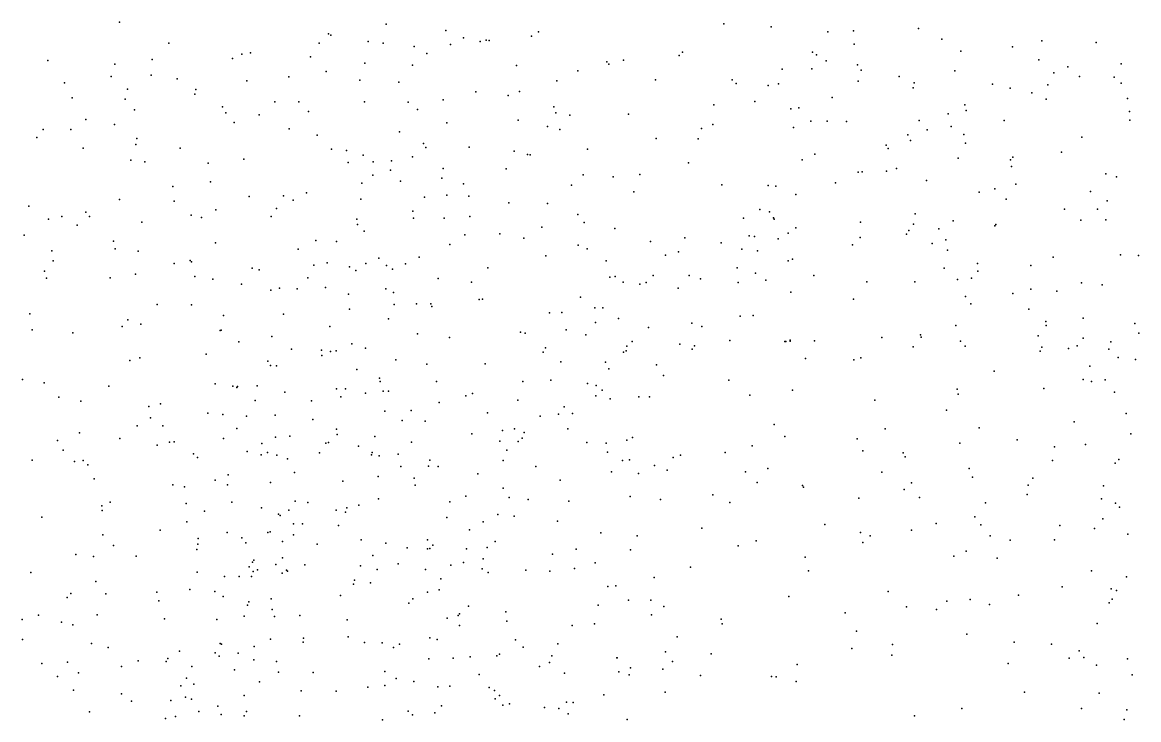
# Model space of a CAD drawing. Header units: metres. Extents: x -25 to 25, y -27.7 to 27.8.
# Drawn here: x 16.424 to 19.198, y -5.191 to -3.458 of the extents above; entities that cross this region are included whole.
import ezdxf

# ---------------------------------------------------------------- set-up
doc = ezdxf.new("R2010")
doc.units = ezdxf.units.M

msp = doc.modelspace()

# ---------------------------------------------------------------- linework, layer by layer
for p in [(16.6653, -3.4575, 7.3795), (17.3281, -3.4617, -5.0437), (18.1672, -3.4616, -6.6842), (17.1847, -3.4861, -9.9552), (17.1904, -3.4891, 14.2573), (17.4761, -3.478, 8.6826), (17.6895, -3.4918, 12.991), (17.7069, -3.481, -6.6887), (18.2844, -3.4691, 3.7272), (18.4254, -3.4814, -8.7053), (18.4894, -3.4787, -5.8778), (18.6507, -3.4726, 2.2236), (16.7878, -3.5095, 15.2467), (17.1611, -3.5096, 3.1933), (17.2836, -3.5055, 13.6704), (17.3204, -3.5091, 13.4158), (17.3978, -3.5179, 13.2029), (17.488, -3.5126, 8.4856), (17.5203, -3.4961, 3.6217), (17.5613, -3.505, 8.1149), (17.5765, -3.5018, -15.6178), (17.5841, -3.5025, 7.7929), (18.4914, -3.5119, -13.0214), (18.709, -3.4991, -5.5244), (18.8845, -3.5185, 13.4554), (18.9571, -3.5038, -5.7393), (19.0927, -3.5075, -5.3304), (16.7467, -3.5502, -4.5881), (16.9458, -3.5475, 14.8483), (16.9695, -3.5368, 7.334), (16.9909, -3.5334, -15.2769), (17.1398, -3.5433, -15.4354), (17.429, -3.5352, 7.4636), (18.0565, -3.5396, -6.3254), (18.0646, -3.5318, -12.1425), (18.3871, -3.5314, -14.0839), (18.3977, -3.5387, -13.5048), (18.7562, -3.529, -11.7761), (18.9499, -3.551, -6.0073), (16.4874, -3.5523, 15.9732), (16.6534, -3.5617, 15.7244), (17.2746, -3.5593, 7.3558), (17.3931, -3.5641, -10.938), (17.6516, -3.5645, 7.9181), (17.8039, -3.5781, -15.5322), (17.8767, -3.5554, 13.0651), (17.8817, -3.5615, 9.0724), (17.9175, -3.5515, -11.7104), (18.312, -3.5738, -12.4369), (18.3862, -3.5733, -8.2389), (18.4216, -3.5533, -12.6616), (18.4995, -3.5631, -13.2619), (18.5088, -3.5763, 9.0889), (18.7415, -3.5778, 3.3306), (19.0224, -3.5685, -6.2165), (19.1548, -3.561, 13.5682), (16.6448, -3.5922, 7.2767), (16.7437, -3.5887, 15.5599), (16.8085, -3.5977, 2.9586), (16.982, -3.6029, -10.6653), (17.0863, -3.5933, 14.5674), (17.1785, -3.5794, 14.3871), (17.2625, -3.6012, -8.33), (17.3595, -3.6062, -6.9368), (17.7522, -3.603, -11.1101), (17.9976, -3.6007, -15.4103), (18.1878, -3.6004, -5.9409), (18.5013, -3.6037, -7.8348), (18.6026, -3.5926, 3.5998), (18.9873, -3.583, -11.9601), (19.0513, -3.592, -4.846), (19.1369, -3.5935, -7.0616), (16.5281, -3.6078, -3.7519), (16.6849, -3.6234, -15.0259), (16.8551, -3.6244, 15.1467), (17.5505, -3.6302, 8.3687), (17.6595, -3.6294, 9.0596), (18.1981, -3.6099, -15.1956), (18.277, -3.6143, -11.6149), (18.3031, -3.6103, -5.7033), (18.6378, -3.6207, -12.0268), (18.6405, -3.6082, -7.5964), (18.8345, -3.611, -11.353), (18.8787, -3.6213, -5.069), (18.9328, -3.6326, 9.0214), (18.9727, -3.6127, 2.0896), (19.1548, -3.6092, -5.7586), (16.5478, -3.6454, -4.1416), (16.6796, -3.6484, -3.5987), (16.8524, -3.636, 7.2434), (17.051, -3.6553, -7.3466), (17.1105, -3.6556, -3.3229), (17.2741, -3.6548, -9.7464), (17.3826, -3.6563, 13.3323), (17.4693, -3.6501, 7.3554), (17.6309, -3.6394, 7.5173), (18.2445, -3.654, 13.2222), (18.4364, -3.6441, -14.6355), (18.9683, -3.6483, -9.9306), (19.1705, -3.6467, -5.9715), (16.7022, -3.675, -3.3423), (16.9215, -3.6675, -3.1007), (16.9293, -3.6826, -3.6092), (17.0123, -3.6878, -10.3808), (17.1348, -3.6793, -10.1073), (17.4055, -3.674, -8.667), (17.7445, -3.6674, 7.8185), (17.7498, -3.6829, -5.3806), (17.7847, -3.6886, -6.1743), (17.9302, -3.6856, -5.5304), (18.1424, -3.6625, 9.1249), (18.334, -3.6723, -5.4523), (18.3534, -3.6703, -12.1297), (18.7245, -3.6854, 2.3769), (18.7663, -3.6626, 2.7606), (18.7691, -3.6766, -7.4155), (19.1752, -3.6789, 8.9234), (16.5819, -3.6994, -5.2185), (16.6524, -3.7117, -4.7019), (16.9498, -3.7064, -2.8592), (17.4783, -3.7071, 8.6226), (17.6562, -3.7007, 3.8664), (17.7292, -3.7164, -10.9024), (18.1398, -3.7114, 3.9255), (18.383, -3.7035, 9.1279), (18.4237, -3.7036, -14.3948), (18.4717, -3.704, -5.2948), (18.6527, -3.7014, 9.0745), (18.7324, -3.7164, -11.2028), (18.864, -3.7013, -4.8743), (19.1758, -3.7008, 2.0249), (16.4595, -3.7441, -4.9449), (16.4754, -3.7244, -15.0432), (16.5439, -3.7242, -4.3502), (17.0871, -3.7223, -2.6129), (17.1563, -3.7383, -6.9911), (17.3609, -3.73, -15.5243), (17.7598, -3.7239, -5.7612), (18.1114, -3.7214, -11.2063), (18.3403, -3.7187, -11.253), (18.624, -3.7375, -12.9244), (18.6727, -3.7245, 13.3601), (18.7636, -3.7367, -12.2333), (19.0568, -3.7431, -11.2432), (16.575, -3.7706, 15.9924), (16.7054, -3.7611, -3.1125), (16.708, -3.7464, -4.969), (16.8161, -3.7706, 15.4872), (17.1919, -3.7726, 3.5), (17.4206, -3.7591, 8.8669), (17.4268, -3.7686, 13.1735), (17.5346, -3.7677, -6.5039), (17.9989, -3.746, -5.3285), (18.1032, -3.7469, 13.1371), (18.5707, -3.7627, -8.731), (18.5754, -3.7714, -12.633), (18.6313, -3.751, -13.1679), (18.7676, -3.7576, -9.1939), (16.6933, -3.7999, 7.124), (16.9741, -3.798, 14.987), (17.2296, -3.7762, 14.2894), (17.2706, -3.7881, -5.0572), (17.393, -3.7917, 13.4614), (17.6457, -3.7779, 7.3916), (17.6788, -3.7863, 12.9504), (17.6861, -3.7868, 9.0889), (17.8281, -3.7733, 7.7406), (18.3618, -3.7992, -14.7815), (18.3931, -3.785, -13.6708), (18.7498, -3.7953, 3.559), (18.8798, -3.7994, 2.8996), (18.8852, -3.7927, -7.2092), (19.0064, -3.78, -4.5969), (16.7282, -3.8044, 15.7687), (16.8858, -3.8074, 15.2156), (17.2333, -3.8064, -8.1777), (17.2958, -3.8047, 13.9766), (17.3385, -3.8255, 7.1683), (17.3414, -3.8019, -8.3914), (17.4694, -3.8208, 12.9965), (17.6258, -3.8221, -6.0618), (18.0793, -3.8072, 9.1495), (18.5714, -3.8278, -13.4248), (18.5962, -3.821, -7.4981), (18.8821, -3.8157, 13.4333), (16.8913, -3.8543, -2.438), (17.2946, -3.8377, 3.6816), (17.3639, -3.8522, 13.7083), (17.4666, -3.8453, 9.0505), (17.8172, -3.8364, 8.0391), (17.8922, -3.842, 3.9878), (17.9585, -3.8359, 13.0631), (18.5012, -3.83, 13.2757), (18.5109, -3.8296, 9.125), (18.671, -3.851, -4.9166), (19.1167, -3.8339, 8.9485), (19.143, -3.8416, -10.0739), (16.7978, -3.866, -3.7245), (17.1297, -3.8811, -3.5452), (17.2671, -3.8571, -6.6994), (17.5202, -3.8593, -6.3), (17.7882, -3.8627, 7.5124), (17.9436, -3.8791, -15.3598), (18.162, -3.8619, -10.99), (18.2773, -3.8633, -5.139), (18.2961, -3.8646, 3.9601), (18.4446, -3.8565, -7.686), (18.8019, -3.8801, -11.0473), (18.8403, -3.8719, -4.7239), (18.893, -3.8601, 3.3133), (19.078, -3.8784, 13.4794), (16.6656, -3.8978, 16.0049), (16.8011, -3.9025, 15.6483), (16.9877, -3.8903, 3.26), (17.0725, -3.8892, -10.2878), (17.097, -3.8999, 14.6867), (17.2649, -3.8976, -9.7986), (17.4236, -3.8919, -5.7002), (17.4791, -3.8876, 8.6362), (17.5333, -3.8899, -5.0936), (17.633, -3.9067, 8.4492), (17.7291, -3.9082, 8.3099), (18.3462, -3.886, 13.1938), (18.8684, -3.8972, -9.6645), (19.1201, -3.9015, -4.3762), (16.4396, -3.915, 7.0373), (16.5819, -3.9294, -2.6242), (16.8433, -3.9374, 15.465), (16.9049, -3.9237, 7.0571), (17.0554, -3.9201, -6.7274), (17.3944, -3.9269, 8.9004), (17.8046, -3.935, -10.7245), (18.2567, -3.9233, 9.2162), (18.2808, -3.9288, -13.9316), (18.6425, -3.9339, -7.2996), (19.0141, -3.9218, -7.052), (19.096, -3.9224, -12.3919), (16.4884, -3.9472, 16.264), (16.522, -3.9405, -4.0187), (16.5597, -3.9618, -6.5048), (16.5906, -3.94, -6.9757), (16.7208, -3.9544, 7.0049), (16.8692, -3.943, -15.2648), (17.0418, -3.9405, -7.6651), (17.2548, -3.9468, -3.0512), (17.2564, -3.9603, -5.5728), (17.3955, -3.9445, -9.3981), (17.4717, -3.9443, -10.6167), (17.5358, -3.9403, -8.4082), (17.7149, -3.9669, 12.8791), (17.8197, -3.9554, -8.509), (18.2164, -3.9443, 13.1109), (18.2903, -3.9438, -8.2604), (18.2923, -3.9468, -7.885), (18.5067, -3.9546, -6.2198), (18.6389, -3.9593, 13.2858), (18.7371, -3.9514, 9.0933), (18.8408, -3.9634, -9.0958), (18.8429, -3.9605, 13.3669), (19.0546, -3.9495, 2.2205), (19.1168, -3.9487, -11.1019), (16.4282, -3.9867, -6.2452), (17.2735, -3.9767, -2.6119), (17.5238, -3.9856, 12.7692), (17.6105, -3.9835, 3.9918), (17.6699, -3.9938, -8.9333), (17.8964, -3.9701, 7.7392), (18.0699, -3.9931, -8.2378), (18.2297, -3.988, -6.2232), (18.2433, -3.9899, -14.1392), (18.3273, -3.9816, -10.9078), (18.346, -3.9688, -8.4658), (18.506, -3.9927, -6.6903), (18.6208, -3.9842, -8.6855), (18.6267, -3.9749, 3.8406), (18.7012, -3.9706, -6.4244), (16.6499, -4.0015, -3.7897), (16.6541, -4.021, 16.1974), (16.9039, -4.0059, -6.6078), (17.1096, -4.0214, 7.0405), (17.1532, -3.9997, -10.0912), (17.2043, -4.0028, 14.4481), (17.4865, -4.0098, 7.1587), (17.8051, -4.0116, 4.0831), (17.8276, -4.0207, 7.4898), (17.9845, -4.0025, -5.0916), (18.1609, -4.0055, -6.4363), (18.2116, -4.0212, -7.6342), (18.3024, -3.9958, -14.3661), (18.4867, -4.0106, 13.2056), (18.6848, -4.0078, -7.0951), (18.719, -3.9982, -6.1516), (16.4969, -4.0259, -2.4571), (16.7115, -4.0261, -2.3815), (16.8405, -4.0493, 3.1566), (17.3099, -4.044, 13.8523), (17.4099, -4.0415, 13.1347), (17.7247, -4.0383, 7.349), (17.8745, -4.0502, -8.1164), (18.0225, -4.0364, 13.0119), (18.0542, -4.0285, -10.7697), (18.2504, -4.0254, -14.9099), (18.3378, -4.0461, -6.832), (18.7228, -4.0242, -6.7086), (18.9852, -4.0417, 2.7631), (19.1529, -4.0356, 8.9409), (19.1973, -4.0369, -3.9618), (16.4787, -4.0763, 16.4158), (16.5005, -4.0507, 6.9267), (16.8014, -4.057, 15.9958), (16.8444, -4.0531, 15.789), (16.9949, -4.069, 15.0085), (17.012, -4.0729, 3.3646), (17.1481, -4.061, -6.3433), (17.1809, -4.0552, -10.5477), (17.2369, -4.0654, 14.2826), (17.2525, -4.0747, -6.0549), (17.2773, -4.0568, 7.0805), (17.329, -4.0619, 3.8208), (17.3437, -4.0713, 13.7014), (17.3761, -4.0576, 13.5212), (17.5802, -4.0678, 8.5945), (18.1999, -4.068, 9.2809), (18.3273, -4.0509, -13.7597), (18.7147, -4.069, -4.716), (18.7972, -4.0569, 3.7193), (18.798, -4.076, -12.524), (18.93, -4.0618, 9.0524), (16.4834, -4.0933, -5.9999), (16.6422, -4.0925, -6.2271), (16.705, -4.0837, -15.5916), (16.8525, -4.0896, -6.366), (16.8973, -4.0958, 15.3403), (17.1334, -4.0931, 14.6785), (17.4574, -4.0944, 9.1356), (17.5397, -4.1036, 12.6709), (17.8834, -4.0909, 7.6238), (17.8972, -4.0892, 8.0652), (17.9166, -4.1035, 7.8846), (17.9744, -4.1045, -7.9241), (17.9911, -4.0871, -8.8927), (18.0813, -4.0873, 4.1642), (18.1088, -4.0952, -6.6606), (18.2024, -4.1045, 13.0296), (18.2456, -4.0813, -7.2848), (18.2717, -4.0987, -7.0527), (18.3904, -4.0867, -4.9457), (18.5221, -4.1025, -10.835), (18.6418, -4.103, -5.9011), (18.7481, -4.0969, -12.9113), (18.7828, -4.0935, -8.774), (19.056, -4.1049, 13.389), (16.9686, -4.1088, -15.3955), (17.0417, -4.1235, -10.3687), (17.0631, -4.1185, -6.1456), (17.1071, -4.1205, -5.8108), (17.1774, -4.1168, -8.0211), (17.2346, -4.1336, -2.3042), (17.3273, -4.1205, -9.5649), (17.3458, -4.1291, 9.0196), (17.958, -4.1083, -15.1917), (18.0537, -4.1187, 9.3025), (18.3333, -4.1285, -5.8689), (18.8857, -4.1318, -9.3423), (18.9297, -4.1213, -9.6101), (18.9944, -4.1259, -6.3691), (19.1077, -4.1101, 2.4051), (16.7586, -4.1593, 16.2905), (16.8438, -4.16, -15.7635), (17.3478, -4.1588, -2.5094), (17.403, -4.1578, 12.923), (17.4391, -4.1574, 8.767), (17.5592, -4.1466, -9.1862), (17.5677, -4.1458, -5.2283), (17.811, -4.1405, 12.8198), (18.4891, -4.1456, 4.0688), (18.7677, -4.1394, 13.2545), (18.7809, -4.1576, 9.1466), (16.4424, -4.1819, -7.1895), (16.9236, -4.1866, 15.7309), (17.0725, -4.1833, -3.4092), (17.2366, -4.1705, -3.2446), (17.4415, -4.1638, 3.9939), (17.7339, -4.1795, 4.2237), (17.7644, -4.1788, -9.0948), (17.8463, -4.1673, -5.1516), (17.866, -4.1677, 8.2301), (18.2078, -4.1881, -14.5329), (18.2397, -4.1862, -10.7067), (18.9254, -4.1709, -5.9651), (16.6716, -4.2137, 3.0994), (16.6862, -4.1976, -15.9787), (16.7183, -4.2081, -7.386), (17.188, -4.2137, 6.998), (17.3335, -4.1951, -2.7406), (17.8484, -4.204, 9.3175), (17.9053, -4.1943, -6.5586), (17.9795, -4.2167, -7.3383), (18.088, -4.2052, -14.2497), (18.1125, -4.2137, -5.0606), (18.7433, -4.2115, -13.1216), (18.9676, -4.2014, 13.3065), (18.9679, -4.211, 9.0679), (19.0603, -4.1931, 3.009), (19.1889, -4.2066, 13.3797), (16.4481, -4.2223, -16.0445), (16.5492, -4.2297, 6.8142), (16.9152, -4.2241, 16.1204), (16.9175, -4.2227, 15.5345), (17.0438, -4.2385, 6.9417), (17.4062, -4.2323, 7.0978), (17.4852, -4.2414, -7.8923), (17.6619, -4.2277, 9.2906), (17.6731, -4.2302, 12.6458), (17.7754, -4.2222, -7.8314), (17.8238, -4.2346, -10.5886), (18.5597, -4.2408, -8.8469), (18.656, -4.2343, 9.2477), (18.6579, -4.2404, 13.1369), (18.9481, -4.2372, -8.8386), (19.0599, -4.2429, -5.7409), (19.1981, -4.2306, -3.669), (16.9619, -4.2516, 15.955), (17.0924, -4.2701, 14.7826), (17.167, -4.2725, -9.8585), (17.243, -4.2568, 14.1028), (17.2764, -4.2677, -5.5017), (17.7242, -4.2665, 7.339), (17.9258, -4.2626, 7.8479), (17.9391, -4.2514, -6.9835), (18.0576, -4.2574, 12.8602), (18.0886, -4.2702, 4.3401), (18.0946, -4.2616, -9.0271), (18.1821, -4.2485, -13.8086), (18.3189, -4.2511, 12.966), (18.3208, -4.2515, -8.926), (18.3316, -4.248, 9.3461), (18.3321, -4.2503, 4.2458), (18.3927, -4.2492, -13.693), (18.6377, -4.2643, -13.4211), (18.7556, -4.25, -10.8169), (18.767, -4.263, -5.677), (18.9576, -4.2648, -5.5532), (19.024, -4.2683, -3.9869), (19.0456, -4.2616, -10.9248), (19.1237, -4.27, -6.6203), (19.1289, -4.2522, -5.4211), (16.6909, -4.2987, 6.8129), (16.716, -4.2918, 16.501), (16.8804, -4.2822, 6.8878), (17.0342, -4.3, -15.9031), (17.1681, -4.2856, -15.4857), (17.1899, -4.2761, 14.5933), (17.204, -4.2747, -15.2749), (17.3519, -4.297, -10.4701), (17.7182, -4.2779, 8.5384), (17.918, -4.2773, -15.0239), (17.9245, -4.2746, 8.0437), (18.3702, -4.2935, -4.9148), (18.4906, -4.2963, 12.99), (18.5077, -4.292, -10.6989), (18.9531, -4.2752, -4.2391), (19.1473, -4.2907, 8.9918), (19.1898, -4.2957, -5.9501), (17.0405, -4.3104, -2.151), (17.0552, -4.312, 3.5074), (17.2548, -4.3211, -7.8161), (17.429, -4.3074, 9.2159), (17.5737, -4.3069, -10.4902), (17.7621, -4.3018, -6.2252), (17.8733, -4.3029, 7.5838), (17.8816, -4.3187, 8.2671), (17.9999, -4.3091, 9.4132), (18.8391, -4.3247, 13.1771), (19.0771, -4.3124, -9.6195), (16.424, -4.3458, 6.7746), (16.4778, -4.354, -3.819), (17.3116, -4.3424, -2.9216), (17.3133, -4.3503, 13.3049), (17.4529, -4.3509, -2.4104), (17.6679, -4.3503, -15.011), (17.7371, -4.3473, -6.5404), (17.8287, -4.3554, 9.4283), (18.0172, -4.3356, -13.9076), (18.1796, -4.3471, -5.6912), (19.0601, -4.3458, 13.2575), (19.081, -4.3508, -9.1425), (19.1148, -4.346, 3.1791), (16.639, -4.362, -5.8604), (16.9027, -4.3566, 16.3427), (16.9466, -4.3621, -7.7875), (16.9566, -4.3657, 15.051), (16.9582, -4.3629, 15.4805), (17.0073, -4.3613, 15.681), (17.0764, -4.3768, -3.2995), (17.2044, -4.369, -3.1058), (17.2268, -4.3689, -9.6511), (17.2769, -4.3795, 13.5471), (17.3205, -4.3744, 9.1125), (17.334, -4.3742, 12.8796), (17.5422, -4.3802, -5.4031), (17.8496, -4.3607, -9.2016), (17.8645, -4.3718, -5.9029), (18.3378, -4.3717, 12.8431), (18.7474, -4.3697, 9.2467), (18.7495, -4.3823, 4.0306), (18.9625, -4.3679, 9.1057), (19.1379, -4.3771, -8.8574), (16.5143, -4.3898, -16.3878), (16.5688, -4.3997, 16.7969), (16.7674, -4.4062, -17.2385), (17.002, -4.3979, 6.8956), (17.1422, -4.399, 14.6865), (17.2156, -4.3885, -15.7357), (17.4597, -4.4026, -9.3323), (17.5259, -4.3866, 4.3007), (17.6554, -4.397, 7.278), (17.8489, -4.3863, -14.2472), (17.885, -4.3934, -14.8278), (17.9558, -4.3885, -14.4781), (17.9827, -4.3884, 12.6928), (18.2319, -4.3842, 9.4235), (18.5427, -4.397, 9.319), (16.7377, -4.4128, -7.6307), (16.8846, -4.4293, -2.0682), (16.9223, -4.4327, 15.3085), (16.9812, -4.4367, -10.1391), (17.0523, -4.4345, 15.8367), (17.3248, -4.4243, -1.9668), (17.39, -4.4223, 8.8328), (17.5795, -4.4287, 12.4456), (17.7103, -4.4365, -7.5347), (17.7564, -4.4321, -5.3445), (17.7707, -4.4138, -7.0603), (17.7909, -4.43, 7.4508), (18.7205, -4.4217, -5.2947), (19.1673, -4.43, -4.8964), (16.7088, -4.461, -16.9432), (16.7422, -4.4411, -16.347), (16.7731, -4.461, 16.6351), (17.1453, -4.4452, -17.402), (17.3678, -4.4472, 7.0462), (17.425, -4.4489, -2.6391), (18.2921, -4.4573, 4.4235), (18.8016, -4.466, -12.6403), (19.0378, -4.4507, 3.5458), (16.566, -4.4782, 17.061), (16.6664, -4.492, 16.9037), (16.9234, -4.4922, 16.4393), (16.9564, -4.4677, -5.7907), (17.0532, -4.4888, 16.0552), (17.0888, -4.4862, -1.8987), (17.2043, -4.4694, 14.171), (17.2059, -4.4821, 14.4292), (17.2997, -4.4871, -5.5954), (17.5411, -4.481, 7.171), (17.6171, -4.4721, 9.4531), (17.6465, -4.4681, -14.8055), (17.6663, -4.4913, -6.709), (17.6712, -4.4777, 4.4634), (17.7794, -4.468, -14.5679), (17.9402, -4.4898, -5.7288), (18.3186, -4.4877, -10.5635), (18.4984, -4.4927, 12.7557), (18.5682, -4.4685, -9.0217), (19.1783, -4.4805, 13.2051), (16.5115, -4.4971, -17.5241), (16.5248, -4.5212, -7.8494), (16.7592, -4.5086, -16.7107), (16.7897, -4.5012, 3.316), (16.8012, -4.5003, -3.4491), (17.019, -4.5043, 16.2096), (17.178, -4.5039, -17.0092), (17.1844, -4.5026, 13.7509), (17.2593, -4.5113, 4.1505), (17.391, -4.5012, -15.0574), (17.6102, -4.4993, -6.3893), (17.6281, -4.5212, -6.115), (17.6558, -4.4997, -9.2776), (17.827, -4.5025, -13.9157), (17.8744, -4.5042, 4.5398), (17.9264, -4.4963, 8.173), (18.2375, -4.5104, 12.6393), (18.7537, -4.5041, -10.7057), (18.8958, -4.496, -8.9426), (18.9888, -4.5128, -10.8475), (19.0659, -4.5075, 9.0889), (16.4484, -4.5462, 3.1197), (16.5534, -4.5495, -5.9467), (16.5748, -4.5467, 17.2267), (16.8489, -4.5303, -10.3466), (16.8592, -4.5395, 6.8013), (16.9821, -4.5248, 15.4474), (17.0176, -4.5327, -10.4806), (17.0331, -4.5267, 3.5879), (17.0562, -4.5334, 15.7043), (17.0825, -4.5427, -17.6582), (17.1624, -4.528, 14.013), (17.2912, -4.5329, 9.1711), (17.2932, -4.527, -1.6576), (17.3108, -4.5353, -9.4112), (17.3575, -4.5311, -15.4497), (17.4363, -4.546, -10.434), (17.6183, -4.5472, 8.6759), (17.8781, -4.5265, 8.367), (17.9151, -4.5469, 12.5249), (17.9326, -4.5453, 7.9457), (18.0409, -4.5397, -13.7605), (18.0594, -4.5334, 12.5818), (18.1706, -4.5267, -5.5602), (18.5126, -4.5226, -4.7985), (18.6131, -4.5282, -13.1451), (18.6178, -4.5379, -12.7818), (18.9842, -4.5466, -3.9594), (19.1487, -4.5449, 3.2556), (16.5864, -4.5574, -3.6291), (17.1002, -4.577, 3.9146), (17.364, -4.5618, -15.6614), (17.4332, -4.5609, 9.3701), (17.4573, -4.562, -7.5875), (17.6997, -4.5622, 12.442), (17.888, -4.5748, 7.6955), (17.9948, -4.5595, -5.3095), (18.0264, -4.5714, -9.2334), (18.2206, -4.5754, 9.4599), (18.2764, -4.5672, -5.0759), (18.5595, -4.5762, 9.3243), (18.777, -4.5668, 12.8844), (19.1398, -4.5538, -12.6713), (16.6024, -4.5922, -17.7324), (16.9031, -4.5958, 15.1582), (16.9356, -4.583, 14.9764), (17.0403, -4.6017, -7.6465), (17.2203, -4.5985, 13.3843), (17.3081, -4.5867, 12.4072), (17.3973, -4.5911, -17.1421), (17.5559, -4.5804, -5.5107), (17.7606, -4.5961, -5.843), (17.9548, -4.5794, -10.4728), (18.2503, -4.6016, -13.6047), (18.6335, -4.6023, 4.2745), (18.7852, -4.5881, 4.0913), (18.9354, -4.5908, 9.1861), (16.7978, -4.6077, -7.7595), (16.8264, -4.6123, 16.752), (16.9337, -4.6076, -9.9061), (17.4001, -4.6082, 7.0581), (17.6187, -4.6155, -6.9518), (18.1396, -4.632, 4.5927), (18.3629, -4.6092, 9.3896), (18.3651, -4.6135, -9.1587), (18.6153, -4.6191, -5.056), (18.9208, -4.6319, 3.8995), (18.9231, -4.6079, 12.9306), (19.1103, -4.61, 13.0401), (16.6211, -4.6601, 3.2563), (16.6416, -4.6507, 6.7428), (16.8305, -4.6542, 16.9426), (16.9442, -4.6506, 15.3484), (17.1015, -4.6478, -3.1365), (17.1329, -4.6511, 13.6014), (17.2599, -4.6578, -17.7052), (17.309, -4.6421, 8.9608), (17.4864, -4.6501, 12.3749), (17.5259, -4.6358, 7.1554), (17.6335, -4.6391, 7.2676), (17.681, -4.644, -14.0233), (17.7823, -4.6478, 8.5253), (17.934, -4.6368, 8.0897), (18.0096, -4.644, 9.5466), (18.182, -4.6517, -5.2692), (18.5028, -4.641, -10.5635), (18.6531, -4.6389, -4.621), (18.8176, -4.6521, 12.7183), (19.1059, -4.6419, -3.8143), (19.1404, -4.6532, -10.9495), (16.4722, -4.6881, 17.4972), (16.622, -4.6716, -1.7255), (16.8766, -4.6729, -1.6874), (17.0178, -4.6647, 16.353), (17.0607, -4.6807, 13.9747), (17.0641, -4.6839, 16.1523), (17.0862, -4.6705, 15.9234), (17.2039, -4.6706, -16.14), (17.2272, -4.6754, 12.9149), (17.23, -4.6647, 12.7416), (17.4783, -4.6887, -2.5581), (17.6051, -4.6815, -10.4205), (17.6457, -4.6851, -14.3597), (18.791, -4.6867, -9.0757), (19.1507, -4.6634, 9.0947), (16.8324, -4.6994, 3.3935), (17.0973, -4.7046, -16.6673), (17.1201, -4.7041, 6.8986), (17.2097, -4.7085, 12.4909), (17.5687, -4.6998, -7.2353), (17.7535, -4.6979, 9.656), (18.1124, -4.7154, 12.4418), (18.4182, -4.7061, -5.2344), (18.6952, -4.7033, 12.5298), (18.8058, -4.7071, -4.3377), (19.0018, -4.7089, 12.8125), (19.0885, -4.7163, -4.6304), (19.1094, -4.692, 3.4499), (16.6241, -4.7321, -10.509), (16.7663, -4.7202, 17.224), (16.8608, -4.7412, -5.9294), (16.9324, -4.726, 16.6705), (16.9692, -4.739, 14.7674), (17.0338, -4.7261, 13.7381), (17.0397, -4.7244, -16.4555), (17.0975, -4.7317, 4.0962), (17.5348, -4.719, -6.3184), (17.8615, -4.7269, 7.6342), (17.9521, -4.7343, -13.6863), (18.5066, -4.7256, -12.6946), (18.5312, -4.734, 12.4436), (18.6333, -4.72, 9.3052), (18.8289, -4.7341, -4.6997), (19.1712, -4.73, 12.9102), (16.6504, -4.7585, 17.4057), (16.8572, -4.768, 14.9152), (16.8598, -4.7549, 15.2134), (16.9794, -4.7513, -10.5378), (17.0704, -4.7485, 14.1751), (17.1565, -4.7553, 13.1256), (17.2657, -4.7443, -2.8438), (17.327, -4.7527, 12.3862), (17.3804, -4.7643, -16.8534), (17.4306, -4.7665, -15.1746), (17.4308, -4.7444, 9.5177), (17.4367, -4.7655, -17.6449), (17.4438, -4.7579, -15.3934), (17.5274, -4.7665, 9.6409), (17.5786, -4.7635, -2.0448), (17.5988, -4.748, -14.5733), (17.7998, -4.7676, -5.7079), (17.9348, -4.7695, 8.3104), (18.2026, -4.7589, -10.4315), (18.2476, -4.7465, -13.4489), (18.5125, -4.7509, 4.4523), (18.8788, -4.7452, 9.2506), (18.9891, -4.7444, -4.0998), (16.5565, -4.7806, -10.796), (16.6002, -4.7858, -7.8942), (16.7066, -4.7848, -10.1036), (16.9993, -4.7945, -3.2572), (17.0702, -4.7888, -5.8454), (17.2948, -4.7833, 9.0255), (17.5686, -4.7913, -1.7113), (17.7415, -4.7798, 7.4191), (18.3695, -4.7875, -13.1303), (18.7389, -4.7847, -12.627), (18.7691, -4.7723, 4.206), (18.8465, -4.7901, 12.4122), (16.4446, -4.8256, 17.6027), (16.8585, -4.8243, -1.4222), (16.9877, -4.8114, 14.0194), (16.996, -4.7998, 3.9129), (16.9975, -4.8226, 16.45), (17.0083, -4.8188, 14.5858), (17.0535, -4.8058, 14.3336), (17.0692, -4.8272, -1.3195), (17.0804, -4.8197, 13.3052), (17.0824, -4.8219, -9.3163), (17.1259, -4.806, 12.8108), (17.2641, -4.8088, 6.9527), (17.3055, -4.818, 9.4291), (17.3581, -4.8038, -5.6913), (17.426, -4.8177, -7.4128), (17.4883, -4.8071, 7.1216), (17.5205, -4.8009, -6.5343), (17.5667, -4.8164, -5.5838), (17.5817, -4.8253, -17.3949), (17.6749, -4.8197, 9.7281), (17.7344, -4.8222, -14.1762), (17.7957, -4.8151, 8.6108), (17.847, -4.8014, 12.4008), (18.0843, -4.8119, -5.4321), (18.3774, -4.8211, 12.3834), (19.0809, -4.8213, -12.6818), (16.6064, -4.848, -10.303), (16.9264, -4.8354, 17.0266), (16.9625, -4.8353, 6.8279), (16.9932, -4.8356, 13.5956), (17.2467, -4.8548, -17.8522), (17.2491, -4.8442, 9.2349), (17.2888, -4.8509, 4.3918), (17.4635, -4.8416, 12.3839), (17.9937, -4.8375, 8.1083), (19.1679, -4.8363, 12.4822), (16.5444, -4.8777, -18.0529), (16.6314, -4.8783, -9.9213), (16.7583, -4.874, 15.0054), (16.8399, -4.868, -10.7051), (16.9021, -4.8725, -18.0071), (17.2146, -4.8828, -16.6168), (17.4306, -4.8743, -1.3419), (17.4597, -4.8689, -14.9594), (17.8785, -4.8603, -9.2779), (17.8991, -4.8584, 8.4675), (18.5756, -4.8724, 12.3273), (18.8992, -4.8821, -9.1118), (19.0076, -4.8611, 12.2607), (19.1297, -4.866, -3.9654), (19.1433, -4.87, -8.9337), (16.5355, -4.8873, -1.3466), (16.7632, -4.8955, -9.3735), (16.9228, -4.8848, 13.8468), (16.9833, -4.9067, 14.4487), (16.987, -4.8986, 16.6251), (17.0418, -4.8913, 15.6679), (17.3839, -4.9016, -9.2539), (17.3942, -4.891, 9.5912), (17.5326, -4.909, 9.7491), (17.8544, -4.9069, 9.6867), (17.9306, -4.8944, 7.778), (17.9861, -4.8944, 12.3805), (18.018, -4.9104, -10.3632), (18.329, -4.8848, -9.272), (18.7211, -4.8969, -10.6286), (18.779, -4.8924, 9.2855), (18.8272, -4.9053, -4.5263), (19.1251, -4.901, -4.5039), (19.1325, -4.8917, 9.2), (16.4636, -4.9317, -8.307), (16.6094, -4.9311, 3.2766), (16.9752, -4.9338, 13.2783), (17.0449, -4.9172, 12.613), (17.0506, -4.9352, 16.1216), (17.1134, -4.9324, 4.2257), (17.5071, -4.9321, 8.9202), (17.5104, -4.9284, -6.8327), (17.6252, -4.923, -5.9404), (17.987, -4.9303, -13.4636), (18.4683, -4.9257, -10.4558), (18.6207, -4.911, 9.3082), (18.6955, -4.9175, -9.2476), (16.4237, -4.9419, -8.9566), (16.5209, -4.9486, -9.4766), (16.5496, -4.9554, -9.2378), (16.777, -4.9407, -1.2381), (16.9074, -4.9426, 3.5643), (17.2311, -4.9429, -10.4536), (17.4798, -4.9392, -7.2226), (17.5104, -4.9572, -2.3474), (17.6276, -4.9462, -1.8598), (17.7903, -4.9572, 8.6827), (17.8455, -4.9531, -14.0408), (18.1607, -4.9414, -13.1525), (18.1629, -4.9531, -12.8376), (19.0946, -4.9525, 3.6878), (16.4243, -4.9919, -11.038), (17.0401, -4.9909, 15.8445), (17.1225, -4.9888, -9.1774), (17.2337, -4.9851, -5.8097), (17.4363, -4.9875, -15.8453), (17.4548, -4.9924, -17.7266), (17.6492, -4.9926, -17.2285), (18.0513, -4.9853, 8.157), (18.4971, -4.9711, 4.5473), (18.7711, -4.9789, 4.2947), (16.5954, -5.0019, 17.5574), (16.6368, -5.0122, -6.0455), (16.8142, -5.0214, 17.3608), (16.9157, -5.0018, 6.8349), (16.9189, -5.0037, 13.1171), (17.0002, -5.0097, 16.7534), (17.1219, -4.9987, 6.9062), (17.2737, -4.9999, 12.4176), (17.3184, -5, -2.6988), (17.3463, -5.0117, -16.0604), (17.3609, -5.0035, 9.069), (17.6681, -5.0108, 8.8201), (17.7545, -5.0026, 9.8278), (18.4853, -5.0143, -9.3527), (18.5865, -5.0046, -12.642), (18.8888, -4.9983, 12.2108), (18.9817, -5.0037, 4.0093), (19.0498, -5.0204, -10.9459), (16.5359, -5.0483, -8.6357), (16.7114, -5.0448, 14.8188), (16.7813, -5.0467, 3.3746), (16.7853, -5.0393, -18.117), (16.9031, -5.0252, 14.1058), (16.9133, -5.0335, 14.3946), (16.9601, -5.0264, 15.5556), (16.9991, -5.0422, 16.474), (17.0552, -5.0468, -5.914), (17.4337, -5.0397, -15.1801), (17.4948, -5.0381, -5.6326), (17.5363, -5.0352, -6.1941), (17.6031, -5.0328, 7.2458), (17.6097, -5.0285, 4.6389), (17.7338, -5.0494, -9.2604), (17.7395, -5.0329, 12.3877), (17.901, -5.0379, -13.736), (17.9018, -5.0375, 8.5964), (18.022, -5.0224, 8.368), (18.0392, -5.0469, -13.0026), (18.1358, -5.0274, 4.7068), (18.5849, -5.0307, 12.2507), (19.0253, -5.0387, 9.296), (19.0616, -5.0372, -9.0726), (19.1705, -5.0398, 3.3193), (16.472, -5.0517, -9.8832), (16.5629, -5.0749, -18.1926), (16.6699, -5.0593, 14.9804), (16.845, -5.0592, 12.6342), (16.9514, -5.0672, -9.0718), (17.0604, -5.0732, -3.2347), (17.1466, -5.0745, -1.1114), (17.325, -5.0714, 9.6318), (17.7087, -5.0593, -1.6159), (17.7709, -5.0756, -5.6038), (17.9059, -5.0725, 9.6808), (17.935, -5.0627, 7.7073), (18.0154, -5.066, 7.8626), (18.3493, -5.0538, 9.3738), (18.8734, -5.0521, -10.7316), (19.093, -5.056, -12.7127), (16.511, -5.084, -8.0953), (16.8313, -5.0885, 13.7752), (16.85, -5.1028, 15.3629), (17.0133, -5.0977, 16.1646), (17.3525, -5.0891, -16.5905), (17.3969, -5.0967, -10.3927), (17.5588, -5.0791, -16.9035), (17.9319, -5.0797, 4.7379), (18.1092, -5.0816, 9.513), (18.2858, -5.0844, -9.399), (18.2971, -5.0845, -10.3248), (18.3472, -5.0965, 12.2728), (19.1816, -5.0803, -3.963), (16.5512, -5.1182, 6.8392), (16.67, -5.1268, -8.7887), (16.8175, -5.1073, -10.9811), (16.9752, -5.1311, 4.0051), (17.117, -5.1194, -18.0277), (17.204, -5.1202, -2.9118), (17.2821, -5.1104, -16.385), (17.3247, -5.1063, 4.5217), (17.4563, -5.1099, -14.9667), (17.4862, -5.1084, -6.5754), (17.5836, -5.1113, -2.0337), (17.5975, -5.1191, 12.4055), (17.6095, -5.1316, -14.7632), (17.8685, -5.1298, 7.5697), (18.0215, -5.1233, 12.3318), (18.9144, -5.1232, 4.1843), (19.1001, -5.1253, 11.9677), (16.6951, -5.1454, 17.4936), (16.7931, -5.1433, 13.17), (16.8294, -5.1357, 6.8488), (16.844, -5.1403, 12.4493), (16.9097, -5.158, 13.9974), (17.4657, -5.1566, -6.8411), (17.5987, -5.1393, -1.4044), (17.6178, -5.1554, 9.927), (17.6342, -5.1519, -5.9736), (17.7764, -5.1481, -10.2161), (17.7929, -5.1488, -14.53), (16.5904, -5.1715, 12.562), (16.8041, -5.1831, 15.2096), (16.8626, -5.1713, 14.559), (16.9175, -5.1782, 15.5276), (16.9754, -5.1817, 17.0605), (16.9805, -5.1707, 16.3671), (17.1126, -5.1821, 6.9336), (17.3825, -5.17, 9.7697), (17.3933, -5.179, 12.4286), (17.449, -5.1741, 9.067), (17.7214, -5.161, -1.8074), (17.7571, -5.1633, 8.797), (17.78, -5.1772, -12.7686), (18.6408, -5.182, 9.3494), (18.7583, -5.164, -10.5822), (19.0556, -5.1635, -4.2158), (19.1686, -5.1669, -4.397), (16.7794, -5.1884, 13.3175), (17.3189, -5.1914, -17.9031), (17.9268, -5.1912, -13.2103), (19.1618, -5.1907, -11.1262)]:
    msp.add_point(p)

doc.saveas('drawing.dxf')
